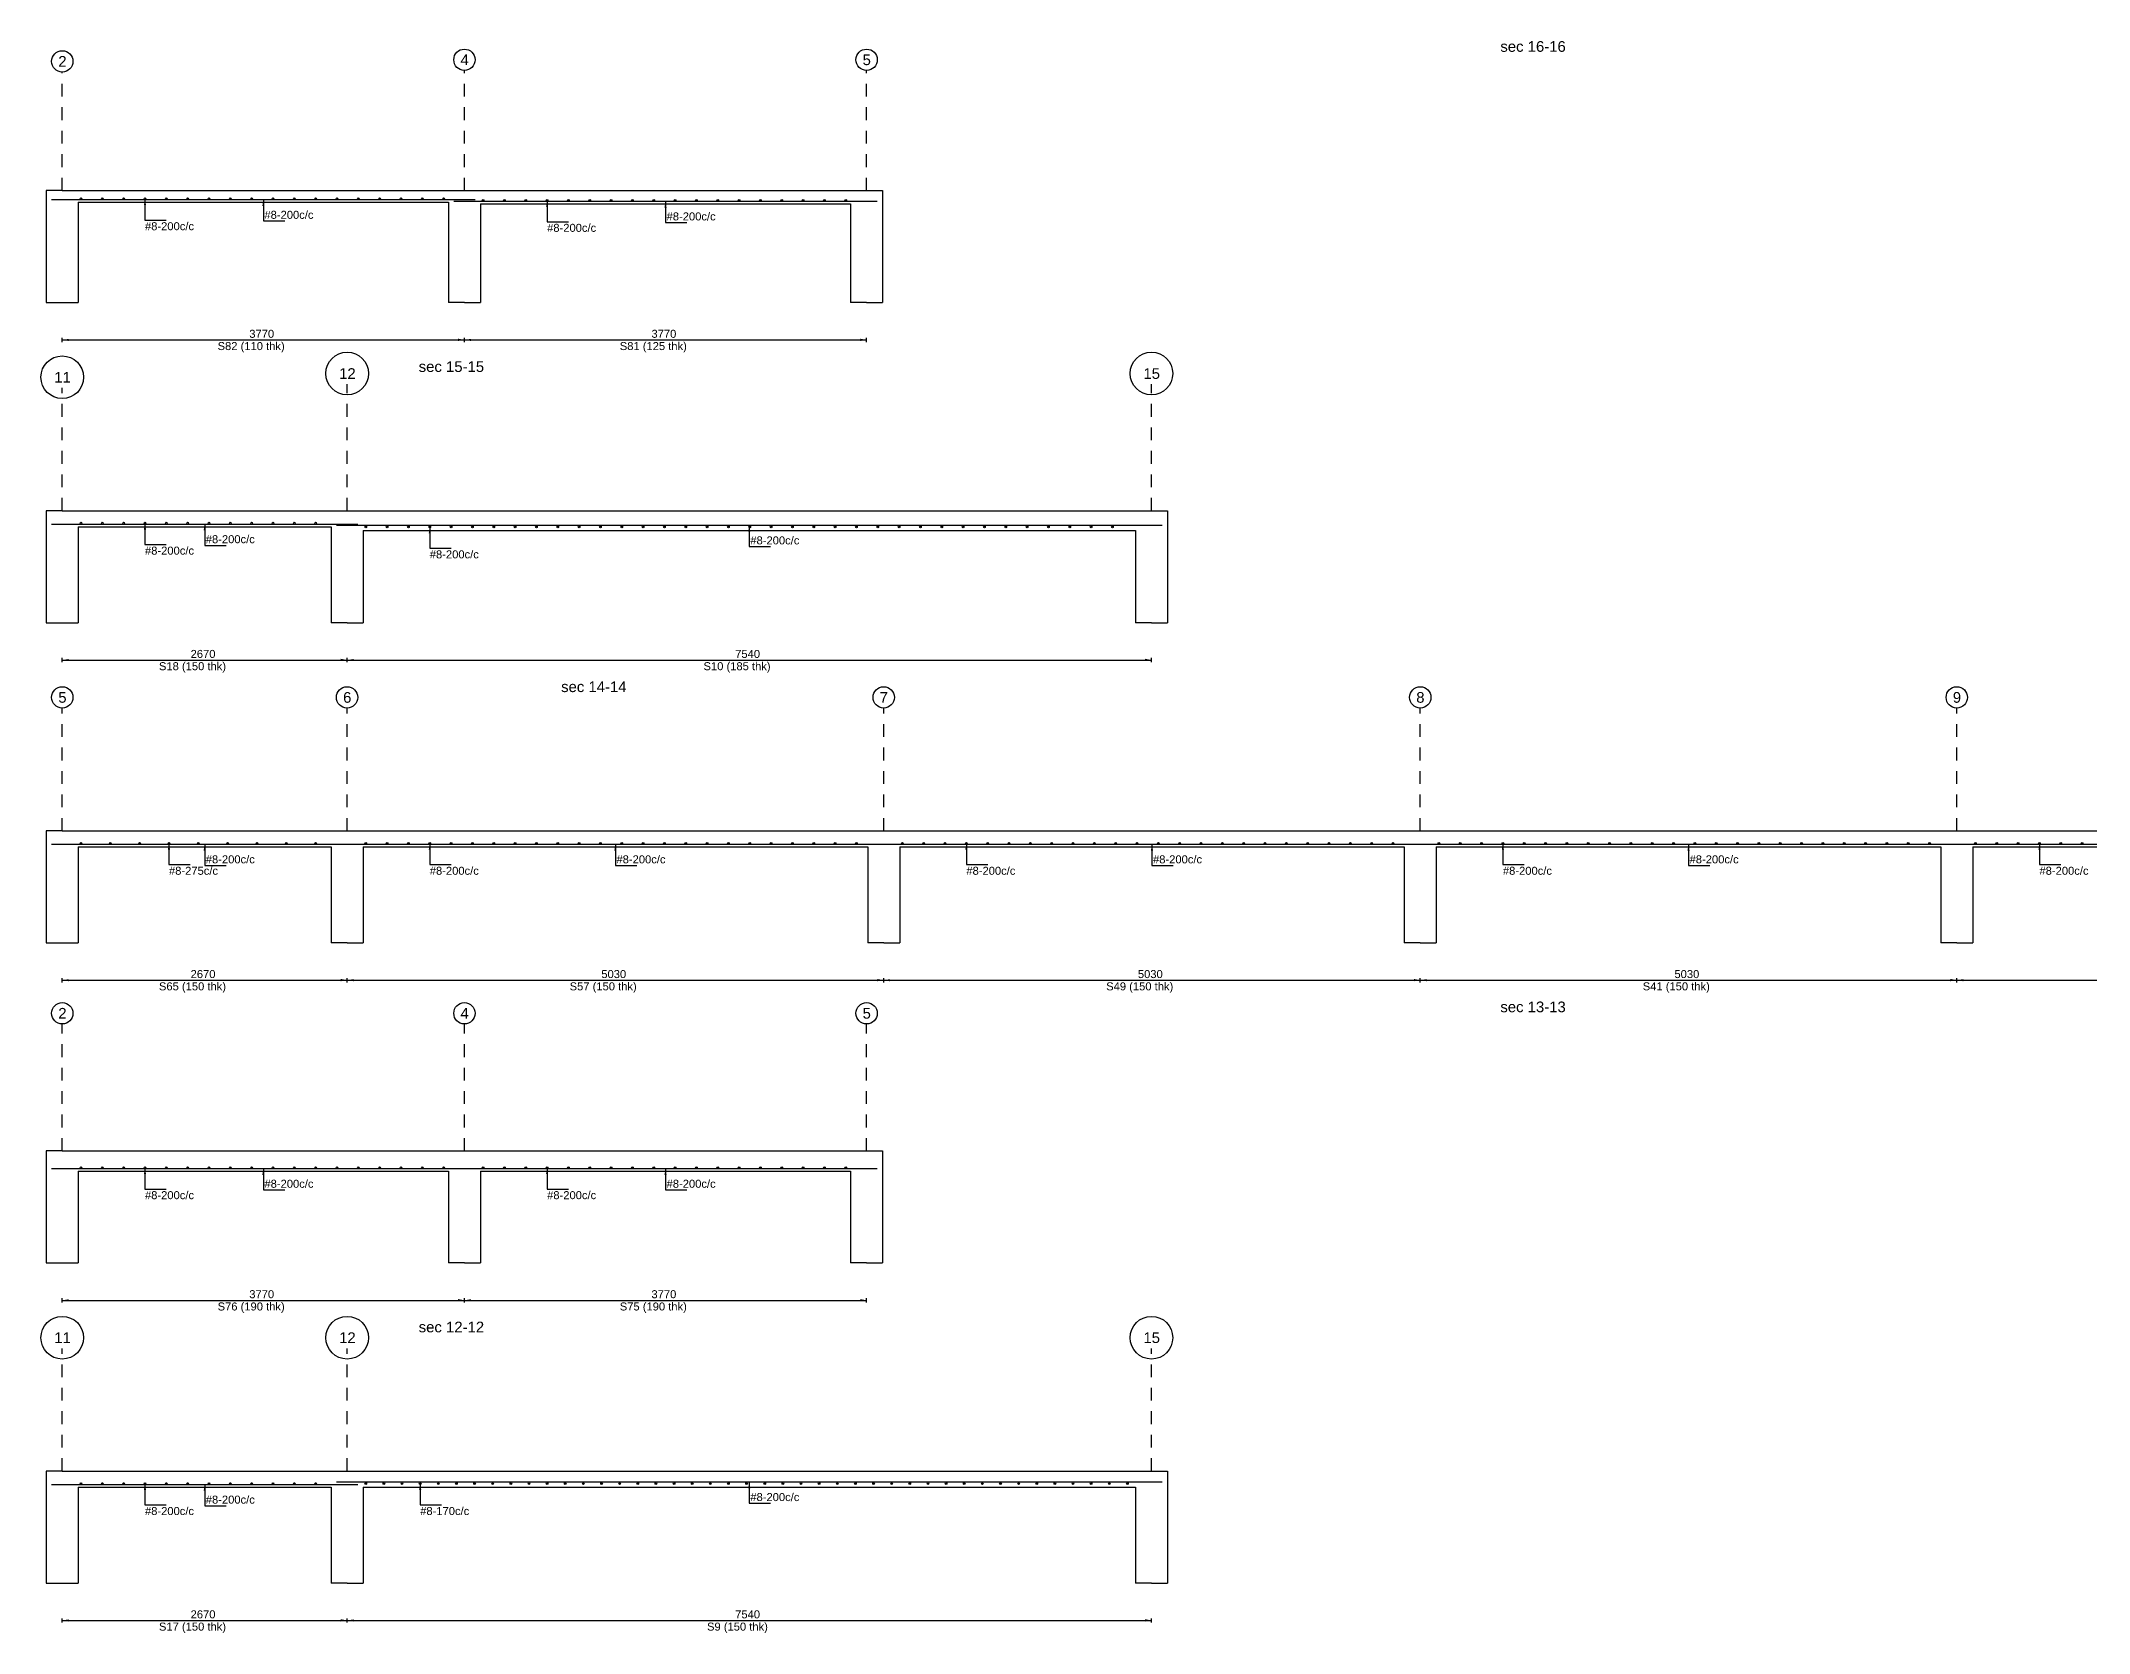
# Model space of a CAD drawing. Extents: x 0 to 119, y -5 to 121.
# Drawn here: x 70.36 to 89.56, y 91.36 to 106.28 of the extents above; entities that cross this region are included whole.
import ezdxf

# ---------------------------------------------------------------- set-up
doc = ezdxf.new("R2010")
doc.units = 0
doc.linetypes.add('ACAD_ISO02W100', pattern=[15, 12, -3])
for name, color, linetype in [('Axisline', 7, 'CONTINUOUS'), ('Axisline_Name', 1, 'CONTINUOUS'), ('Longsection', 2, 'CONTINUOUS'), ('Section_Name', 1, 'CONTINUOUS'), ('Slab_Bottom_Steel_X', 1, 'CONTINUOUS'), ('Slab_Bottom_Steel_Y', 3, 'CONTINUOUS'), ('Slab_ID', 4, 'CONTINUOUS'), ('Span_Dim', 7, 'CONTINUOUS'), ('span_line', 7, 'CONTINUOUS')]:
    doc.layers.add(name, color=color, linetype=linetype)
doc.styles.add('STRUDS_Arial', font='ARIAL.TTF', dxfattribs={"height": 0.04})

msp = doc.modelspace()

# ---------------------------------------------------------------- linework, layer by layer
at = {"layer": 'Axisline', "linetype": 'ACAD_ISO02W100', "ltscale": 0.01}
for p, q in [((70.558, 104.88), (70.558, 105.99)), ((74.328, 104.88), (74.328, 106.005)), ((78.098, 104.88), (78.098, 106.005)), ((70.558, 101.88), (70.558, 103.03)), ((73.228, 101.88), (73.228, 103.065)), ((80.768, 101.88), (80.768, 103.065)), ((70.558, 98.88), (70.558, 100.03)), ((73.228, 98.88), (73.228, 100.03)), ((78.258, 98.88), (78.258, 100.03)), ((83.288, 98.88), (83.288, 100.03)), ((88.318, 98.88), (88.318, 100.03)), ((70.558, 95.88), (70.558, 97.07)), ((74.328, 95.88), (74.328, 97.07)), ((78.098, 95.88), (78.098, 97.07)), ((70.558, 92.88), (70.558, 94.03)), ((73.228, 92.88), (73.228, 94.03)), ((80.768, 92.88), (80.768, 94.03))]:
    msp.add_line(p, q, dxfattribs=at)
at = {"layer": 'Axisline'}
for centre, radius in [((70.558, 106.09), 0.1), ((74.328, 106.105), 0.1), ((78.098, 106.105), 0.1), ((70.558, 103.13), 0.2), ((73.228, 103.165), 0.2), ((80.768, 103.165), 0.2), ((70.558, 100.13), 0.1), ((73.228, 100.13), 0.1), ((78.258, 100.13), 0.1), ((83.288, 100.13), 0.1), ((88.318, 100.13), 0.1), ((70.558, 97.17), 0.1), ((74.328, 97.17), 0.1), ((78.098, 97.17), 0.1), ((70.558, 94.13), 0.2), ((73.228, 94.13), 0.2), ((80.768, 94.13), 0.2)]:
    msp.add_circle(centre, radius, dxfattribs=at)
at = {"layer": 'Longsection'}
for p, q in [((70.558, 104.88), (70.408, 104.88)), ((70.408, 104.88), (70.408, 103.83)), ((70.558, 104.88), (74.328, 104.88)), ((74.328, 104.88), (78.098, 104.88)), ((78.098, 104.88), (78.248, 104.88)), ((78.248, 104.88), (78.248, 103.83)), ((70.708, 104.77), (74.178, 104.77)), ((70.708, 104.77), (70.708, 103.83)), ((74.178, 104.77), (74.178, 103.83)), ((74.478, 104.755), (77.948, 104.755)), ((74.478, 104.755), (74.478, 103.83)), ((77.948, 104.755), (77.948, 103.83)), ((70.408, 103.83), (70.558, 103.83)), ((70.558, 103.83), (70.708, 103.83)), ((74.328, 103.83), (74.178, 103.83)), ((74.328, 103.83), (74.478, 103.83)), ((78.098, 103.83), (77.948, 103.83)), ((78.098, 103.83), (78.248, 103.83)), ((70.558, 101.88), (70.408, 101.88)), ((70.408, 101.88), (70.408, 100.83)), ((70.558, 101.88), (73.228, 101.88)), ((73.228, 101.88), (80.768, 101.88)), ((80.768, 101.88), (80.918, 101.88)), ((80.918, 101.88), (80.918, 100.83)), ((70.708, 101.73), (73.078, 101.73)), ((70.708, 101.73), (70.708, 100.83)), ((73.078, 101.73), (73.078, 100.83)), ((73.378, 101.695), (80.618, 101.695)), ((73.378, 101.695), (73.378, 100.83)), ((80.618, 101.695), (80.618, 100.83)), ((70.408, 100.83), (70.558, 100.83)), ((70.558, 100.83), (70.708, 100.83)), ((73.228, 100.83), (73.078, 100.83)), ((73.228, 100.83), (73.378, 100.83)), ((80.768, 100.83), (80.618, 100.83)), ((80.768, 100.83), (80.918, 100.83)), ((70.558, 98.88), (70.408, 98.88)), ((70.408, 98.88), (70.408, 97.83)), ((70.558, 98.88), (73.228, 98.88)), ((73.228, 98.88), (78.258, 98.88)), ((78.258, 98.88), (83.288, 98.88)), ((83.288, 98.88), (88.318, 98.88)), ((88.318, 98.88), (93.348, 98.88)), ((70.708, 98.73), (73.078, 98.73)), ((70.708, 98.73), (70.708, 97.83)), ((73.078, 98.73), (73.078, 97.83)), ((73.378, 98.73), (78.108, 98.73)), ((73.378, 98.73), (73.378, 97.83)), ((78.108, 98.73), (78.108, 97.83)), ((78.408, 98.73), (83.138, 98.73)), ((78.408, 98.73), (78.408, 97.83)), ((83.138, 98.73), (83.138, 97.83)), ((83.438, 98.73), (88.168, 98.73)), ((83.438, 98.73), (83.438, 97.83)), ((88.168, 98.73), (88.168, 97.83)), ((88.468, 98.73), (93.198, 98.73)), ((88.468, 98.73), (88.468, 97.83)), ((70.408, 97.83), (70.558, 97.83)), ((70.558, 97.83), (70.708, 97.83)), ((73.228, 97.83), (73.078, 97.83)), ((73.228, 97.83), (73.378, 97.83)), ((78.258, 97.83), (78.108, 97.83)), ((78.258, 97.83), (78.408, 97.83)), ((83.288, 97.83), (83.138, 97.83)), ((83.288, 97.83), (83.438, 97.83)), ((88.318, 97.83), (88.168, 97.83)), ((88.318, 97.83), (88.468, 97.83)), ((70.558, 95.88), (70.408, 95.88)), ((70.408, 95.88), (70.408, 94.83)), ((70.558, 95.88), (74.328, 95.88)), ((74.328, 95.88), (78.098, 95.88)), ((78.098, 95.88), (78.248, 95.88)), ((78.248, 95.88), (78.248, 94.83)), ((70.708, 95.69), (74.178, 95.69)), ((70.708, 95.69), (70.708, 94.83)), ((74.178, 95.69), (74.178, 94.83)), ((74.478, 95.69), (77.948, 95.69)), ((74.478, 95.69), (74.478, 94.83)), ((77.948, 95.69), (77.948, 94.83)), ((70.408, 94.83), (70.558, 94.83)), ((70.558, 94.83), (70.708, 94.83)), ((74.328, 94.83), (74.178, 94.83)), ((74.328, 94.83), (74.478, 94.83)), ((78.098, 94.83), (77.948, 94.83)), ((78.098, 94.83), (78.248, 94.83)), ((70.558, 92.88), (70.408, 92.88)), ((70.408, 92.88), (70.408, 91.83)), ((70.558, 92.88), (73.228, 92.88)), ((73.228, 92.88), (80.768, 92.88)), ((80.768, 92.88), (80.918, 92.88)), ((80.918, 92.88), (80.918, 91.83)), ((70.708, 92.73), (73.078, 92.73)), ((70.708, 92.73), (70.708, 91.83)), ((73.078, 92.73), (73.078, 91.83)), ((73.378, 92.73), (80.618, 92.73)), ((73.378, 92.73), (73.378, 91.83)), ((80.618, 92.73), (80.618, 91.83)), ((70.408, 91.83), (70.558, 91.83)), ((70.558, 91.83), (70.708, 91.83)), ((73.228, 91.83), (73.078, 91.83)), ((73.228, 91.83), (73.378, 91.83)), ((80.768, 91.83), (80.618, 91.83)), ((80.768, 91.83), (80.918, 91.83))]:
    msp.add_line(p, q, dxfattribs=at)
at = {"layer": 'Slab_Bottom_Steel_X'}
for p, q in [((71.333, 104.803), (71.333, 104.603)), ((75.103, 104.788), (75.103, 104.588)), ((71.333, 104.603), (71.533, 104.603)), ((75.103, 104.588), (75.303, 104.588)), ((71.333, 101.763), (71.333, 101.563)), ((74.003, 101.728), (74.003, 101.528)), ((71.333, 101.563), (71.533, 101.563)), ((74.003, 101.528), (74.203, 101.528)), ((71.558, 98.763), (71.558, 98.563)), ((74.003, 98.763), (74.003, 98.563)), ((79.033, 98.763), (79.033, 98.563)), ((84.063, 98.763), (84.063, 98.563)), ((89.093, 98.763), (89.093, 98.563)), ((71.558, 98.563), (71.758, 98.563)), ((74.003, 98.563), (74.203, 98.563)), ((79.033, 98.563), (79.233, 98.563)), ((84.063, 98.563), (84.263, 98.563)), ((89.093, 98.563), (89.293, 98.563)), ((71.333, 95.723), (71.333, 95.523)), ((75.103, 95.723), (75.103, 95.523)), ((71.333, 95.523), (71.533, 95.523)), ((75.103, 95.523), (75.303, 95.523)), ((71.333, 92.763), (71.333, 92.563)), ((73.913, 92.763), (73.913, 92.563)), ((71.333, 92.563), (71.533, 92.563)), ((73.913, 92.563), (74.113, 92.563))]:
    msp.add_line(p, q, dxfattribs=at)
for centre in [(70.733, 104.803), (70.933, 104.803), (71.133, 104.803), (71.333, 104.803), (71.533, 104.803), (71.733, 104.803), (71.933, 104.803), (72.133, 104.803), (72.333, 104.803), (72.533, 104.803), (72.733, 104.803), (72.933, 104.803), (73.133, 104.803), (73.333, 104.803), (73.533, 104.803), (73.733, 104.803), (73.933, 104.803), (74.133, 104.803), (74.503, 104.788), (74.703, 104.788), (74.903, 104.788), (75.103, 104.788), (75.303, 104.788), (75.503, 104.788), (75.703, 104.788), (75.903, 104.788), (76.103, 104.788), (76.303, 104.788), (76.503, 104.788), (76.703, 104.788), (76.903, 104.788), (77.103, 104.788), (77.303, 104.788), (77.503, 104.788), (77.703, 104.788), (77.903, 104.788), (70.733, 101.763), (70.933, 101.763), (71.133, 101.763), (71.333, 101.763), (71.533, 101.763), (71.733, 101.763), (71.933, 101.763), (72.133, 101.763), (72.333, 101.763), (72.533, 101.763), (72.733, 101.763), (72.933, 101.763), (73.403, 101.728), (73.603, 101.728), (73.803, 101.728), (74.003, 101.728), (74.203, 101.728), (74.403, 101.728), (74.603, 101.728), (74.803, 101.728), (75.003, 101.728), (75.203, 101.728), (75.403, 101.728), (75.603, 101.728), (75.803, 101.728), (76.003, 101.728), (76.203, 101.728), (76.403, 101.728), (76.603, 101.728), (76.803, 101.728), (77.003, 101.728), (77.203, 101.728), (77.403, 101.728), (77.603, 101.728), (77.8029, 101.728), (78.0029, 101.728), (78.2029, 101.728), (78.4029, 101.728), (78.6029, 101.728), (78.8029, 101.728), (79.0029, 101.728), (79.2029, 101.728), (79.4029, 101.728), (79.6029, 101.728), (79.8029, 101.728), (80.0029, 101.728), (80.2029, 101.728), (80.4029, 101.728), (70.733, 98.763), (71.008, 98.763), (71.283, 98.763), (71.558, 98.763), (71.833, 98.763), (72.108, 98.763), (72.383, 98.763), (72.658, 98.763), (72.933, 98.763), (73.403, 98.763), (73.603, 98.763), (73.803, 98.763), (74.003, 98.763), (74.203, 98.763), (74.403, 98.763), (74.603, 98.763), (74.803, 98.763), (75.003, 98.763), (75.203, 98.763), (75.403, 98.763), (75.603, 98.763), (75.803, 98.763), (76.003, 98.763), (76.203, 98.763), (76.403, 98.763), (76.603, 98.763), (76.803, 98.763), (77.003, 98.763), (77.203, 98.763), (77.403, 98.763), (77.603, 98.763), (77.8029, 98.763), (78.0029, 98.763), (78.433, 98.763), (78.633, 98.763), (78.833, 98.763), (79.033, 98.763), (79.233, 98.763), (79.433, 98.763), (79.633, 98.763), (79.833, 98.763), (80.033, 98.763), (80.233, 98.763), (80.433, 98.763), (80.633, 98.763), (80.833, 98.763), (81.033, 98.763), (81.233, 98.763), (81.433, 98.763), (81.633, 98.763), (81.833, 98.763), (82.033, 98.763), (82.233, 98.763), (82.433, 98.763), (82.6329, 98.763), (82.8329, 98.763), (83.0329, 98.763), (83.463, 98.763), (83.663, 98.763), (83.863, 98.763), (84.063, 98.763), (84.263, 98.763), (84.463, 98.763), (84.663, 98.763), (84.863, 98.763), (85.063, 98.763), (85.263, 98.763), (85.463, 98.763), (85.663, 98.763), (85.863, 98.763), (86.063, 98.763), (86.263, 98.763), (86.463, 98.763), (86.663, 98.763), (86.863, 98.763), (87.063, 98.763), (87.263, 98.763), (87.463, 98.763), (87.663, 98.763), (87.863, 98.763), (88.063, 98.763), (88.493, 98.763), (88.693, 98.763), (88.893, 98.763), (89.093, 98.763), (89.293, 98.763), (89.493, 98.763), (70.733, 95.723), (70.933, 95.723), (71.133, 95.723), (71.333, 95.723), (71.533, 95.723), (71.733, 95.723), (71.933, 95.723), (72.133, 95.723), (72.333, 95.723), (72.533, 95.723), (72.733, 95.723), (72.933, 95.723), (73.133, 95.723), (73.333, 95.723), (73.533, 95.723), (73.733, 95.723), (73.933, 95.723), (74.133, 95.723), (74.503, 95.723), (74.703, 95.723), (74.903, 95.723), (75.103, 95.723), (75.303, 95.723), (75.503, 95.723), (75.703, 95.723), (75.903, 95.723), (76.103, 95.723), (76.303, 95.723), (76.503, 95.723), (76.703, 95.723), (76.903, 95.723), (77.103, 95.723), (77.303, 95.723), (77.503, 95.723), (77.703, 95.723), (77.903, 95.723), (70.733, 92.763), (70.933, 92.763), (71.133, 92.763), (71.333, 92.763), (71.533, 92.763), (71.733, 92.763), (71.933, 92.763), (72.133, 92.763), (72.333, 92.763), (72.533, 92.763), (72.733, 92.763), (72.933, 92.763), (73.403, 92.763), (73.573, 92.763), (73.743, 92.763), (73.913, 92.763), (74.083, 92.763), (74.253, 92.763), (74.423, 92.763), (74.593, 92.763), (74.763, 92.763), (74.933, 92.763), (75.103, 92.763), (75.273, 92.763), (75.443, 92.763), (75.613, 92.763), (75.783, 92.763), (75.953, 92.763), (76.123, 92.763), (76.293, 92.763), (76.463, 92.763), (76.633, 92.763), (76.803, 92.763), (76.973, 92.763), (77.143, 92.763), (77.313, 92.763), (77.483, 92.763), (77.653, 92.763), (77.823, 92.763), (77.993, 92.763), (78.163, 92.763), (78.333, 92.763), (78.503, 92.763), (78.673, 92.763), (78.843, 92.763), (79.013, 92.763), (79.183, 92.763), (79.353, 92.763), (79.5229, 92.763), (79.6929, 92.763), (79.8629, 92.763), (80.0329, 92.763), (80.2029, 92.763), (80.3729, 92.763), (80.5429, 92.763)]:
    msp.add_circle(centre, 0.008, dxfattribs=at)
for points in [[(71.333, 104.803), (71.323, 104.743), (71.333, 104.803), (71.343, 104.743)], [(75.103, 104.788), (75.093, 104.728), (75.103, 104.788), (75.113, 104.728)], [(71.333, 101.763), (71.323, 101.703), (71.333, 101.763), (71.343, 101.703)], [(74.003, 101.728), (73.993, 101.668), (74.003, 101.728), (74.013, 101.668)], [(71.558, 98.763), (71.548, 98.703), (71.558, 98.763), (71.568, 98.703)], [(74.003, 98.763), (73.993, 98.703), (74.003, 98.763), (74.013, 98.703)], [(79.033, 98.763), (79.023, 98.703), (79.033, 98.763), (79.043, 98.703)], [(84.063, 98.763), (84.053, 98.703), (84.063, 98.763), (84.073, 98.703)], [(89.093, 98.763), (89.083, 98.703), (89.093, 98.763), (89.103, 98.703)], [(71.333, 95.723), (71.323, 95.663), (71.333, 95.723), (71.343, 95.663)], [(75.103, 95.723), (75.093, 95.663), (75.103, 95.723), (75.113, 95.663)], [(71.333, 92.763), (71.323, 92.703), (71.333, 92.763), (71.343, 92.703)], [(73.913, 92.763), (73.903, 92.703), (73.913, 92.763), (73.923, 92.703)]]:
    msp.add_solid(points, dxfattribs=at)
at = {"layer": 'Slab_Bottom_Steel_Y'}
for p, q in [((70.458, 104.795), (74.428, 104.795)), ((72.443, 104.795), (72.443, 104.595)), ((74.228, 104.78), (78.198, 104.78)), ((76.213, 104.78), (76.213, 104.58)), ((72.443, 104.595), (72.643, 104.595)), ((76.213, 104.58), (76.413, 104.58)), ((70.458, 101.755), (73.328, 101.755)), ((71.893, 101.755), (71.893, 101.555)), ((73.128, 101.744), (80.868, 101.744)), ((76.998, 101.744), (76.998, 101.544)), ((71.893, 101.555), (72.093, 101.555)), ((76.998, 101.544), (77.198, 101.544)), ((70.458, 98.755), (73.328, 98.755)), ((71.893, 98.755), (71.893, 98.555)), ((73.128, 98.755), (78.358, 98.755)), ((75.743, 98.755), (75.743, 98.555)), ((78.158, 98.755), (83.388, 98.755)), ((80.773, 98.755), (80.773, 98.555)), ((83.188, 98.755), (88.418, 98.755)), ((85.803, 98.755), (85.803, 98.555)), ((88.218, 98.755), (93.448, 98.755)), ((71.893, 98.555), (72.093, 98.555)), ((75.743, 98.555), (75.943, 98.555)), ((80.773, 98.555), (80.973, 98.555)), ((85.803, 98.555), (86.003, 98.555)), ((70.458, 95.715), (74.428, 95.715)), ((72.443, 95.715), (72.443, 95.515)), ((74.228, 95.715), (78.198, 95.715)), ((76.213, 95.715), (76.213, 95.515)), ((72.443, 95.515), (72.643, 95.515)), ((76.213, 95.515), (76.413, 95.515)), ((70.458, 92.755), (73.328, 92.755)), ((71.893, 92.755), (71.893, 92.555)), ((73.128, 92.779), (80.868, 92.779)), ((76.998, 92.779), (76.998, 92.579)), ((71.893, 92.555), (72.093, 92.555)), ((76.998, 92.579), (77.198, 92.579))]:
    msp.add_line(p, q, dxfattribs=at)
for points in [[(72.443, 104.795), (72.433, 104.735), (72.443, 104.795), (72.453, 104.735)], [(76.213, 104.78), (76.203, 104.72), (76.213, 104.78), (76.223, 104.72)], [(71.893, 101.755), (71.883, 101.695), (71.893, 101.755), (71.903, 101.695)], [(76.998, 101.744), (76.988, 101.684), (76.998, 101.744), (77.008, 101.684)], [(71.893, 98.755), (71.883, 98.695), (71.893, 98.755), (71.903, 98.695)], [(75.743, 98.755), (75.733, 98.695), (75.743, 98.755), (75.753, 98.695)], [(80.773, 98.755), (80.763, 98.695), (80.773, 98.755), (80.783, 98.695)], [(85.803, 98.755), (85.793, 98.695), (85.803, 98.755), (85.813, 98.695)], [(72.443, 95.715), (72.433, 95.655), (72.443, 95.715), (72.453, 95.655)], [(76.213, 95.715), (76.203, 95.655), (76.213, 95.715), (76.223, 95.655)], [(71.893, 92.755), (71.883, 92.695), (71.893, 92.755), (71.903, 92.695)], [(76.998, 92.779), (76.988, 92.719), (76.998, 92.779), (77.008, 92.719)]]:
    msp.add_solid(points, dxfattribs=at)
at = {"layer": 'Span_Line'}
for p, q in [((70.558, 103.46), (70.558, 103.5)), ((74.328, 103.46), (74.328, 103.5)), ((74.328, 103.46), (74.328, 103.5)), ((78.098, 103.46), (78.098, 103.5)), ((70.558, 103.48), (74.328, 103.48)), ((74.328, 103.48), (78.098, 103.48)), ((70.558, 100.46), (70.558, 100.5)), ((70.558, 100.48), (73.228, 100.48)), ((73.228, 100.46), (73.228, 100.5)), ((73.228, 100.46), (73.228, 100.5)), ((73.228, 100.48), (80.768, 100.48)), ((80.768, 100.46), (80.768, 100.5)), ((70.558, 97.46), (70.558, 97.5)), ((70.558, 97.48), (73.228, 97.48)), ((73.228, 97.46), (73.228, 97.5)), ((73.228, 97.46), (73.228, 97.5)), ((73.228, 97.48), (78.258, 97.48)), ((78.258, 97.46), (78.258, 97.5)), ((78.258, 97.46), (78.258, 97.5)), ((78.258, 97.48), (83.288, 97.48)), ((83.288, 97.46), (83.288, 97.5)), ((83.288, 97.46), (83.288, 97.5)), ((83.288, 97.48), (88.318, 97.48)), ((88.318, 97.46), (88.318, 97.5)), ((88.318, 97.46), (88.318, 97.5)), ((88.318, 97.48), (93.348, 97.48)), ((70.558, 94.46), (70.558, 94.5)), ((70.558, 94.48), (74.328, 94.48)), ((74.328, 94.46), (74.328, 94.5)), ((74.328, 94.46), (74.328, 94.5)), ((74.328, 94.48), (78.098, 94.48)), ((78.098, 94.46), (78.098, 94.5)), ((70.558, 91.46), (70.558, 91.5)), ((70.558, 91.48), (73.228, 91.48)), ((73.228, 91.46), (73.228, 91.5)), ((73.228, 91.46), (73.228, 91.5)), ((73.228, 91.48), (80.768, 91.48)), ((80.768, 91.46), (80.768, 91.5))]:
    msp.add_line(p, q, dxfattribs=at)
for points in [[(70.558, 103.48), (70.618, 103.49), (70.558, 103.48), (70.618, 103.47)], [(74.328, 103.48), (74.268, 103.492), (74.328, 103.48), (74.268, 103.47)], [(74.328, 103.48), (74.388, 103.49), (74.328, 103.48), (74.388, 103.47)], [(78.098, 103.48), (78.038, 103.492), (78.098, 103.48), (78.038, 103.47)], [(70.558, 100.48), (70.618, 100.49), (70.558, 100.48), (70.618, 100.47)], [(73.228, 100.48), (73.168, 100.492), (73.228, 100.48), (73.168, 100.47)], [(73.228, 100.48), (73.288, 100.49), (73.228, 100.48), (73.288, 100.47)], [(80.768, 100.48), (80.708, 100.492), (80.768, 100.48), (80.708, 100.47)], [(70.558, 97.48), (70.618, 97.49), (70.558, 97.48), (70.618, 97.47)], [(73.228, 97.48), (73.168, 97.492), (73.228, 97.48), (73.168, 97.47)], [(73.228, 97.48), (73.288, 97.49), (73.228, 97.48), (73.288, 97.47)], [(78.258, 97.48), (78.198, 97.492), (78.258, 97.48), (78.198, 97.47)], [(78.258, 97.48), (78.318, 97.49), (78.258, 97.48), (78.318, 97.47)], [(83.288, 97.48), (83.228, 97.492), (83.288, 97.48), (83.228, 97.47)], [(83.288, 97.48), (83.348, 97.49), (83.288, 97.48), (83.348, 97.47)], [(88.318, 97.48), (88.258, 97.492), (88.318, 97.48), (88.258, 97.47)], [(88.318, 97.48), (88.378, 97.49), (88.318, 97.48), (88.378, 97.47)], [(70.558, 94.48), (70.618, 94.49), (70.558, 94.48), (70.618, 94.47)], [(74.328, 94.48), (74.268, 94.492), (74.328, 94.48), (74.268, 94.47)], [(74.328, 94.48), (74.388, 94.49), (74.328, 94.48), (74.388, 94.47)], [(78.098, 94.48), (78.038, 94.492), (78.098, 94.48), (78.038, 94.47)], [(70.558, 91.48), (70.618, 91.49), (70.558, 91.48), (70.618, 91.47)], [(73.228, 91.48), (73.168, 91.492), (73.228, 91.48), (73.168, 91.47)], [(73.228, 91.48), (73.288, 91.49), (73.228, 91.48), (73.288, 91.47)], [(80.768, 91.48), (80.708, 91.492), (80.768, 91.48), (80.708, 91.47)]]:
    msp.add_solid(points, dxfattribs=at)

# ---------------------------------------------------------------- texts
at = {"layer": 'Axisline_Name', "style": 'STRUDS_Arial'}
for s, p in [('2', (70.5205, 106.04)), ('4', (74.2905, 106.055)), ('5', (78.0605, 106.055)), ('11', (70.483, 103.08)), ('12', (73.153, 103.115)), ('15', (80.693, 103.115)), ('5', (70.5205, 100.08)), ('6', (73.1905, 100.08)), ('7', (78.2205, 100.08)), ('8', (83.2505, 100.08)), ('9', (88.2805, 100.08)), ('2', (70.5205, 97.12)), ('4', (74.2905, 97.12)), ('5', (78.0605, 97.12)), ('11', (70.483, 94.08)), ('12', (73.153, 94.08)), ('15', (80.693, 94.08))]:
    msp.add_text(s, height=0.1, dxfattribs=at).set_placement(p)
at = {"layer": 'Section_name', "style": 'STRUDS_Arial'}
for s, p in [('sec 16-16', (84.039, 106.18)), ('sec 15-15', (73.899, 103.18)), ('sec 14-14', (75.234, 100.18)), ('sec 13-13', (84.039, 97.18)), ('sec 12-12', (73.899, 94.18))]:
    msp.add_text(s, height=0.1, dxfattribs=at).set_placement(p)
at = {"layer": 'Slab_Bottom_Steel_X', "style": 'STRUDS_Arial'}
for s, p in [('#8-200c/c', (71.333, 104.508)), ('#8-200c/c', (75.103, 104.493)), ('#8-200c/c', (71.333, 101.468)), ('#8-200c/c', (74.003, 101.433)), ('#8-275c/c', (71.558, 98.468)), ('#8-200c/c', (74.003, 98.468)), ('#8-200c/c', (79.033, 98.468)), ('#8-200c/c', (84.063, 98.468)), ('#8-200c/c', (89.093, 98.468)), ('#8-200c/c', (71.333, 95.428)), ('#8-200c/c', (75.103, 95.428)), ('#8-200c/c', (71.333, 92.468)), ('#8-170c/c', (73.913, 92.468))]:
    msp.add_text(s, height=0.075, dxfattribs=at).set_placement(p)
at = {"layer": 'Slab_Bottom_Steel_Y', "style": 'STRUDS_Arial'}
for p in [(72.453, 104.615), (76.223, 104.6), (71.903, 101.575), (77.008, 101.564), (71.903, 98.575), (75.753, 98.575), (80.783, 98.575), (85.813, 98.575), (72.453, 95.535), (76.223, 95.535), (71.903, 92.575), (77.008, 92.599)]:
    msp.add_text('#8-200c/c', height=0.075, dxfattribs=at).set_placement(p)
at = {"layer": 'Slab_ID', "style": 'STRUDS_Arial'}
for s, p in [('S82 (110 thk)', (72.014, 103.385)), ('S81 (125 thk)', (75.784, 103.385)), ('S18 (150 thk)', (71.464, 100.385)), ('S10 (185 thk)', (76.569, 100.385)), ('S65 (150 thk)', (71.464, 97.385)), ('S57 (150 thk)', (75.314, 97.385)), ('S49 (150 thk)', (80.344, 97.385)), ('S41 (150 thk)', (85.374, 97.385)), ('S76 (190 thk)', (72.014, 94.385)), ('S75 (190 thk)', (75.784, 94.385)), ('S17 (150 thk)', (71.464, 91.385)), ('S9 (150 thk)', (76.602, 91.385))]:
    msp.add_text(s, height=0.075, dxfattribs=at).set_placement(p)
at = {"layer": 'Span_Dim', "style": 'STRUDS_Arial'}
for s, p in [('3770', (72.311, 103.5)), ('3770', (76.081, 103.5)), ('2670', (71.761, 100.5)), ('7540', (76.866, 100.5)), ('2670', (71.761, 97.5)), ('5030', (75.611, 97.5)), ('5030', (80.641, 97.5)), ('5030', (85.671, 97.5)), ('3770', (72.311, 94.5)), ('3770', (76.081, 94.5)), ('2670', (71.761, 91.5)), ('7540', (76.866, 91.5))]:
    msp.add_text(s, height=0.075, dxfattribs=at).set_placement(p)

doc.saveas('drawing.dxf')
